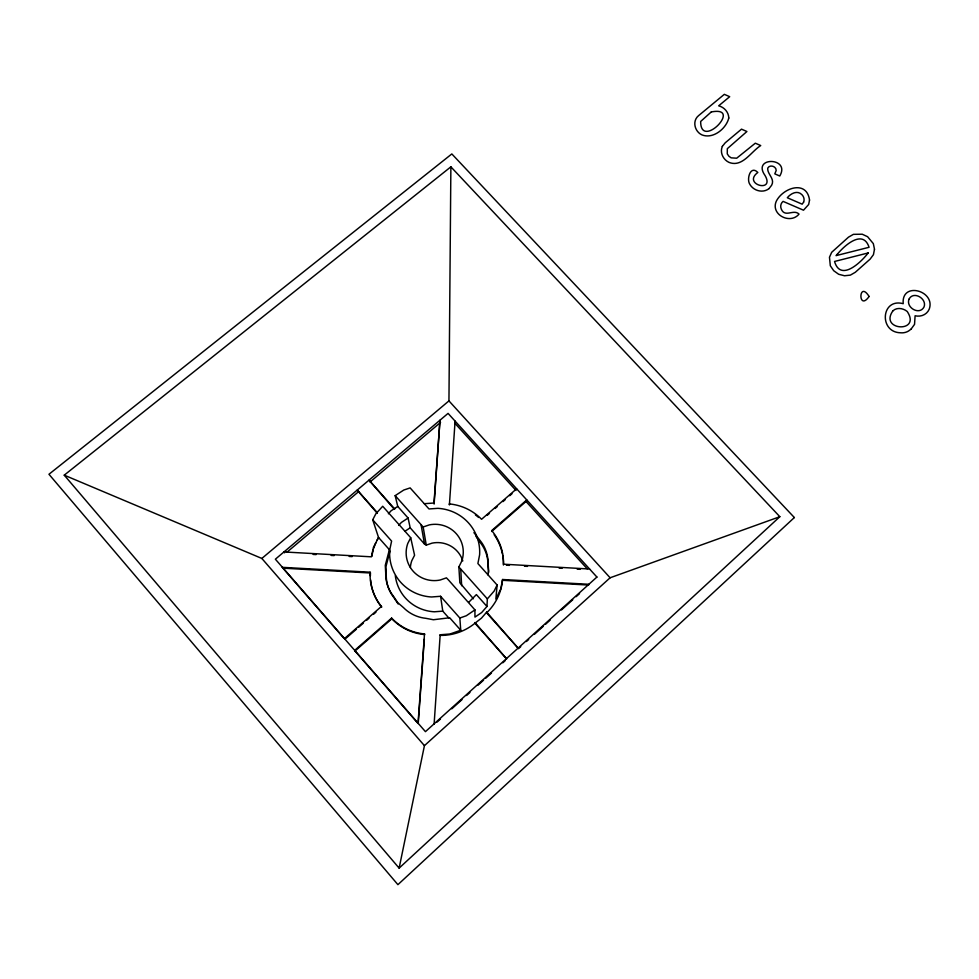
<?xml version="1.0" encoding="UTF-8"?>
<svg xmlns="http://www.w3.org/2000/svg" width="979" height="979" viewBox="0 0 979 979"><rect width="100%" height="100%" fill="white"/><g stroke="black" fill="none" stroke-linecap="round" stroke-linejoin="round"><path stroke-width="1.47" d="M779.835 516.704L610.113 577.781L448.945 400.888L450.878 166.834L64.247 475.158L399.126 868.116L779.835 516.704L450.878 166.834M486.624 612.842L486.661 612.156L518.307 648.379L486.624 612.842A52.34 51.532 -25.5 0 0 502.508 580.302L502.594 579.507L588.905 584.279L588.55 585.05L502.508 580.302M398.147 603.994L393.852 597.557A36.847 36.113 -27.9 0 1 386.264 574.673L385.848 566.976L389.923 551.458L389.385 549.696L378.543 537.471L372.718 519.812L375.801 513.877L382.703 506.265L410.703 537.716L407.753 543.504A28.648 28.073 -21.7 0 0 440.195 580.009L446.424 577.855L448.504 579.996L474.937 609.893L474.95 617.113L481.656 612.56L486.967 606.454L487.358 598.879L494.15 591.059L497.112 585.014L477.887 563.549L479.612 554.836A45.169 44.275 -21.7 0 0 437.894 508.334L428.986 508.958L410.14 487.909L403.776 490.038L395.173 495.643L397.755 506.437L408.096 518.026L410.189 527.803L424.494 544.03L426.269 545.119L432.082 543.137A26.935 26.445 -25.2 0 1 462.798 560.918M434.101 724.313L440.183 634.771L450.01 634L460.73 630.243L459.849 618.018L440.587 596.297L431.543 596.982A45.169 44.275 -21.7 0 1 389.74 549.794L391.612 541.093L372.718 519.812M418.045 723.163L424.507 633.939A52.756 51.777 -29.1 0 1 391.612 618.092L354.692 650.362L355.083 650.937L391.881 618.765A52.585 51.618 -29.3 0 0 424.666 634.563L424.507 633.939M433.991 503.022L439.987 420.199L434.113 504.05L433.991 503.022L424.36 503.695M418.229 723.518L424.348 639.091M497.112 585.014L495.863 599.038L500.758 588.991L502.594 579.507M487.885 574.844L488.631 571.038L488.093 563.341A36.847 36.247 -22 0 0 480.199 540.641L473.922 532.649M399.126 868.116L424.433 745.655L610.113 577.781M473.42 598.781L459.849 582.786L458.857 566.963L461.758 561.138A28.648 28.073 -21.7 0 0 429.34 524.879L423.161 526.983L395.173 495.643M389.385 549.696L385.285 565.299L385.702 573.045A37.08 36.333 -27.6 0 0 393.338 596.076L397.658 602.55L403.544 607.665A37.116 36.431 -29.1 0 0 425.645 618.287L433.391 619.744L449.679 617.761L460.73 630.243M378.543 537.471L373.427 547.396L371.384 556.818L283.959 551.948L284.559 552.829M892.934 310.82C878.714 330.755 921.631 333.313 907.215 311.481C903.262 308.25 897.082 307.088 893.007 310.747M769.053 188.568L771.611 185.276C775.307 178.68 766.961 174.127 767.756 168.07C769.788 164.178 776.408 166.271 776.188 170.542L774.805 173.858L779.749 176.012C790.971 157.166 751.554 156.334 764.991 175.412C775.441 193.401 741.849 184.468 757.832 172.463C750.673 165.145 746.977 177.86 749.216 183.122C752.447 190.477 762.47 193.756 768.98 188.641M486.661 612.156L481.497 618.116L474.962 623.219L506.645 658.891L474.962 622.558M398.71 525.393L401.39 522.431L408.096 518.026M388.382 513.779L391.062 510.818L397.755 506.437M911.045 329.152L914.545 324.367L915.096 315.776L917.274 316.107A13.131 12.017 32.3 0 0 929.181 309.242C936.022 290.812 901.206 280.924 903.213 303.686C881.124 297.702 878.714 332.077 900.313 332.774A13.682 12.58 32.5 0 0 908.585 331L910.972 329.213M437.075 722.086L440.477 719.014M451.808 708.796L462.015 699.593M466.555 695.506L469.944 692.447M477.887 685.288L483.553 680.172M485.817 678.129L491.482 673.026M502.827 662.795L505.091 660.752M518.491 648.673L520.755 646.629M526.408 641.526L528.672 639.495M534.326 634.392L543.369 626.242M545.621 624.198L550.149 620.123M561.457 609.929L572.764 599.735M576.154 596.676L579.544 593.617M491.678 531.499L526.616 500.954L526.775 499.926L491.727 530.569A52.376 51.52 -22 0 1 503.512 564.198L589.591 569.007M344.461 638.602L381.394 606.466A52.707 51.642 -27.6 0 1 370.111 572.189L282.454 567.343L283.066 568.175L370.441 572.996A52.548 51.483 -27.8 0 0 370.392 575.762M516.631 488.778L481.57 519.286A52.34 51.385 -21 0 0 449.312 503.916L449.398 504.931L455.088 421.117L455.149 422.377M344.877 639.226L356.393 629.203M358.693 627.209L363.295 623.195M366.746 620.197L369.046 618.19M373.648 614.188L375.948 612.181M487.187 515.346L489.439 513.388M495.08 508.48L497.332 506.522M502.973 501.615L505.225 499.645M509.729 495.717L511.993 493.759M286.957 552.193L358.755 491.519M370.025 481.998L440.562 422.402M64.247 475.158L261.846 558.446L448.945 400.888M711.121 112.071L700.67 121.445C700.377 150.533 743.599 105.671 711.268 111.961M468.843 602.195L476.394 594.596L486.967 606.454M474.937 609.893L466.298 615.754L459.849 618.018M404.78 531.364L410.189 527.803M448.835 617.969L442.777 611.141L434.309 611.789A42.354 41.583 -25.5 0 1 395.308 575.689M313.109 554.42L316.107 554.591M331.135 555.423L334.145 555.595M349.173 556.427L352.171 556.598M506.437 565.201L509.447 565.372M524.499 566.217L527.51 566.376M559.119 568.138L562.13 568.309M577.182 569.154L580.192 569.313M454.917 423.295L516.006 490.491M525.796 501.248L587.204 568.799M458.857 566.963L487.358 598.879M394.757 509.031L368.997 480.138L394.023 508.933M377.05 512.384L357.225 490.075L377.356 513.375M282.319 567.453L344.008 638.345M354.765 650.717L417.849 723.224M261.846 558.446L424.433 745.655M475.867 536.174L480.163 542.452A36.615 36.027 -22.4 0 1 488.007 565.018L488.545 572.666M381.394 606.466L381.7 607.176A52.548 51.483 -27.8 0 1 370.6 579.898M370.111 572.189L370.441 572.996M391.612 618.092L391.881 618.765M410.703 537.716L414.57 555.252L411.792 560.71A26.935 26.445 -25.2 0 0 410.36 567.514M440.183 634.771L440.305 635.395A52.499 51.63 -28.6 0 0 474.962 623.219M421.092 524.879L424.494 544.03M423.161 526.983L426.269 545.119M440.587 596.297L442.777 611.141M460.742 569.276L461.647 585.736M502.729 555.521A52.217 51.361 -22.2 0 1 503.426 565.03M494.162 534.73A52.217 51.361 -22.2 0 1 502.472 554.126M475.415 514.893A52.181 51.226 -21.2 0 1 478.596 517.45M371.885 556.329A52.401 51.324 -25.1 0 1 373.354 549.598M373.758 548.277A52.401 51.324 -25.1 0 1 375.814 542.868M377.086 540.212A52.401 51.324 -25.1 0 1 378.518 537.63M874.492 249.229L873.439 254.675L870.16 259.092L855.279 272.297L850.372 275.123L844.522 275.76L838.66 274.267L833.704 270.706L830.314 265.75L829.47 257.244L831.685 252.301L848.536 237.126L853.407 234.348L862.23 234.214L867.602 236.71L873.329 243.624L874.492 249.229M909.001 299.219C905.685 307.626 919.538 315.654 924.029 306.953C927.272 298.73 913.407 290.433 909.001 299.219M809.535 200.059L808.654 204.513L803.502 210.204L783.078 201.38A7.514 6.89 23.2 0 0 781.23 208.943C784.913 218.146 793.577 208.723 799.023 214.083C790.359 224.754 770.51 214.731 776.212 201.393C782.845 187.833 806.757 179.573 809.535 200.059M869.095 296.478C857.959 312.301 858.424 279.443 869.095 296.478M722.331 146.397C719.675 152.54 723.089 159.528 728.902 162.343C742.388 167.837 751.003 151.574 760.744 145.565L755.323 143.191L736.685 158.206L731.154 157.839L728.939 156.285L727.275 153.874L727.324 148.673L746.916 131.516L741.507 129.155L725.206 142.812L722.331 146.397M728.792 118.031C726.259 128.555 713.299 139.251 702.127 134.967C694.686 131.786 691.933 121.041 698.565 115.644L724.325 94.339L729.698 96.688L718.659 105.83C724.24 107.188 728.67 112.206 728.792 118.031M803.612 202.127L802.18 204.17L787.312 197.746C790.689 193.524 797.249 189.999 801.825 194.576A7.465 6.841 23.3 0 1 803.612 202.127M868.177 252.949C861.434 261.882 840.606 282.246 834.549 261.466L868.177 252.949M837.388 254.185L836.054 255.629L869.071 247.283C863.001 228.621 844.155 245.815 837.388 254.185M794.361 517.548L397.915 884.661L48.95 474.264L451.833 153.936L794.361 517.548M596.909 577.059L425.437 731.656L275.368 559.193L448.064 413.383L596.909 577.059"/></g></svg>
